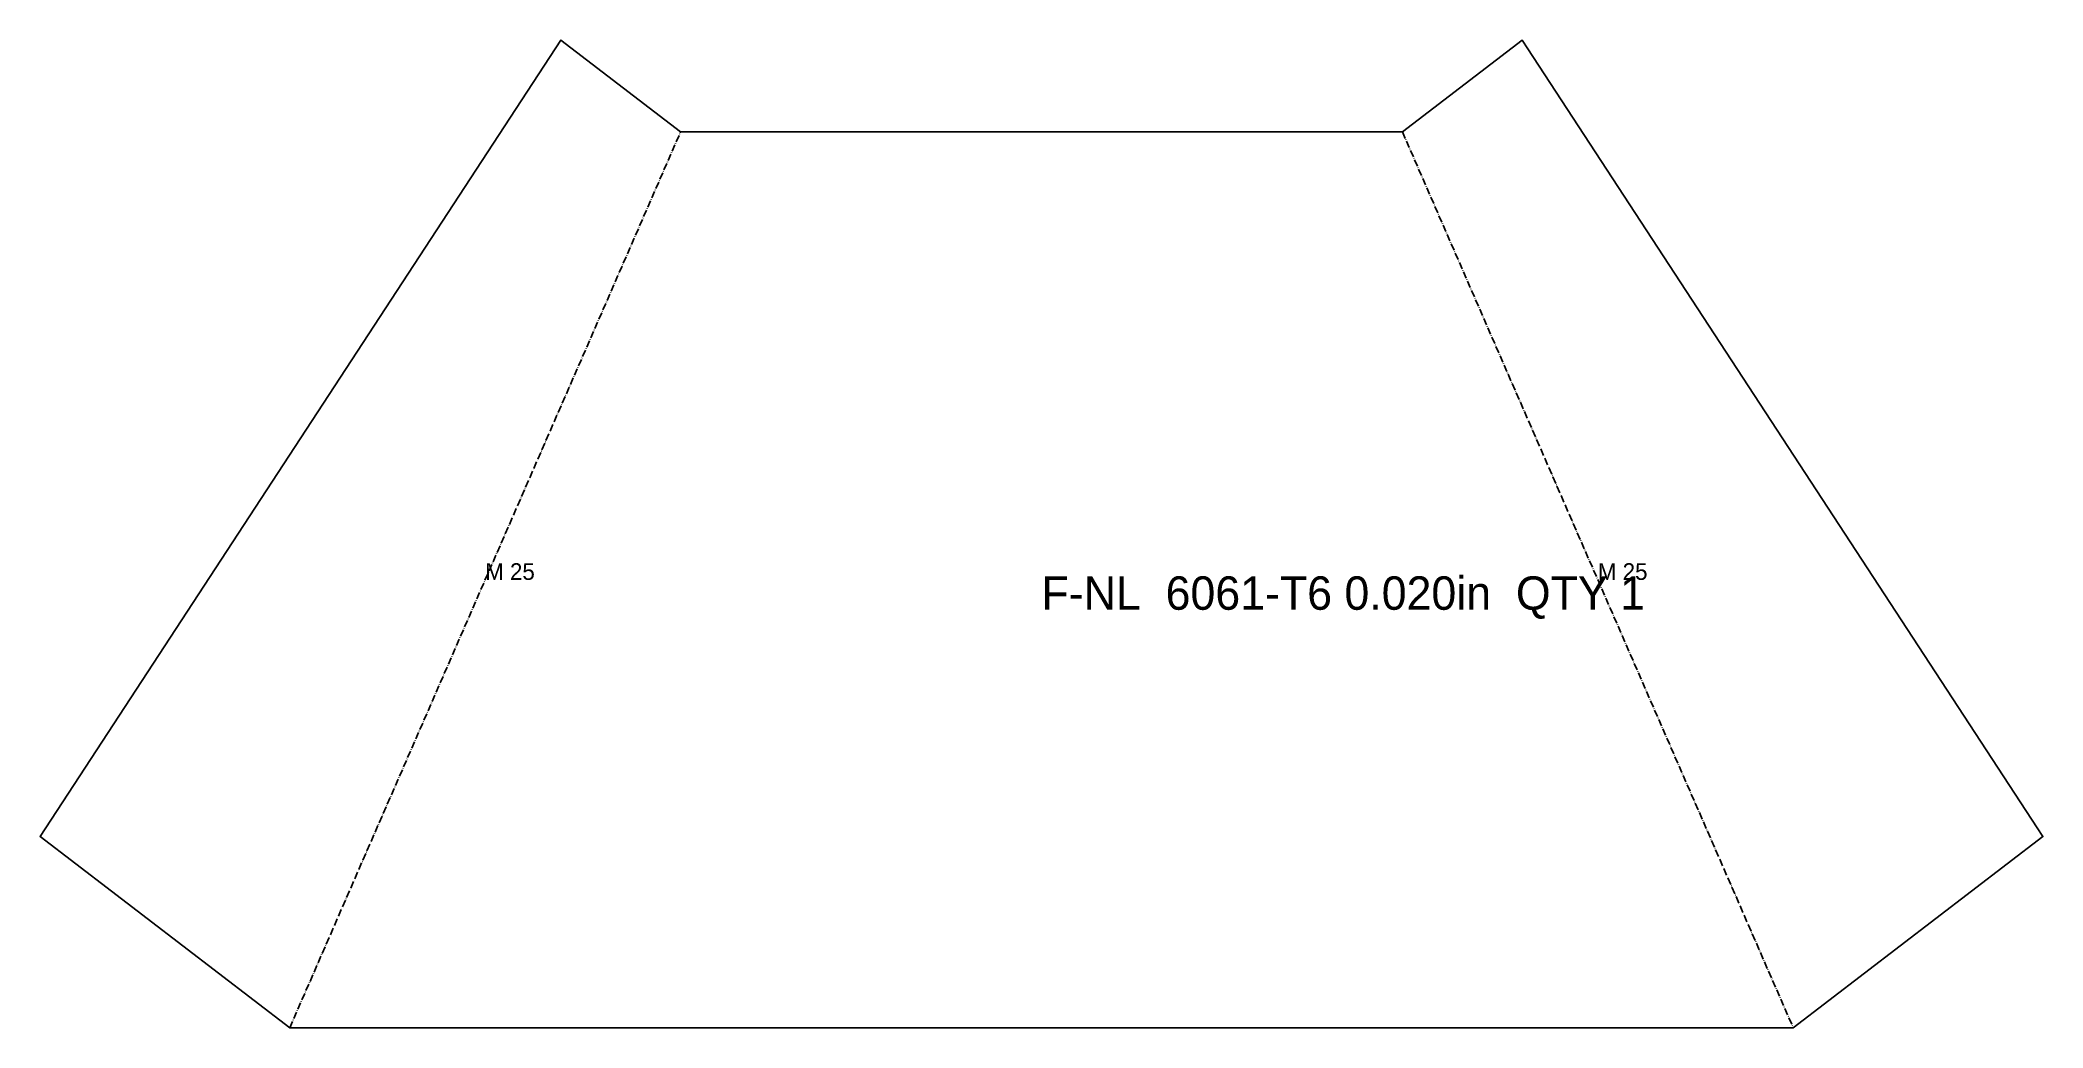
# Model space of a CAD drawing. Header units: millimetres. Extents: x -90 to 630, y 0 to 355.
import ezdxf

# ---------------------------------------------------------------- set-up
doc = ezdxf.new("R2010")
doc.units = ezdxf.units.MM
doc.linetypes.add('DASHDOT', pattern=[3.556, 2.54, -0.508, 0, -0.508])
for name, color, linetype in [('CUT', 7, 'CONTINUOUS'), ('ETCH', 8, 'CONTINUOUS'), ('MOUNTAIN', 5, 'DASHDOT')]:
    doc.layers.add(name, color=color, linetype=linetype)

msp = doc.modelspace()

# ---------------------------------------------------------------- linework, layer by layer
at = {"layer": 'CUT'}
msp.add_lwpolyline([(0, 0), (0, 0), (0, 0), (-89.64, 68.8), (97.44, 355.02), (140.4, 322.02), (399.6, 322.02), (442.56, 355.02), (629.64, 68.8), (540, 0), (540, 0), (540, 0), (0, 0)], close=True, dxfattribs=at)
at = {"layer": 'MOUNTAIN'}
for p, q in [((0, 0), (140.4, 322.02)), ((399.6, 322.02), (540, 0))]:
    msp.add_line(p, q, dxfattribs=at)

# ---------------------------------------------------------------- texts
at = {"layer": 'ETCH'}
for s, height, p in [('M 25', 6, (70.2, 161.01)), ('M 25', 6, (469.8, 161.01)), ('F-NL  6061-T6 0.020in  QTY 1', 12, (270, 150.28))]:
    msp.add_text(s, height=height, dxfattribs=at).set_placement(p)

doc.saveas('drawing.dxf')
